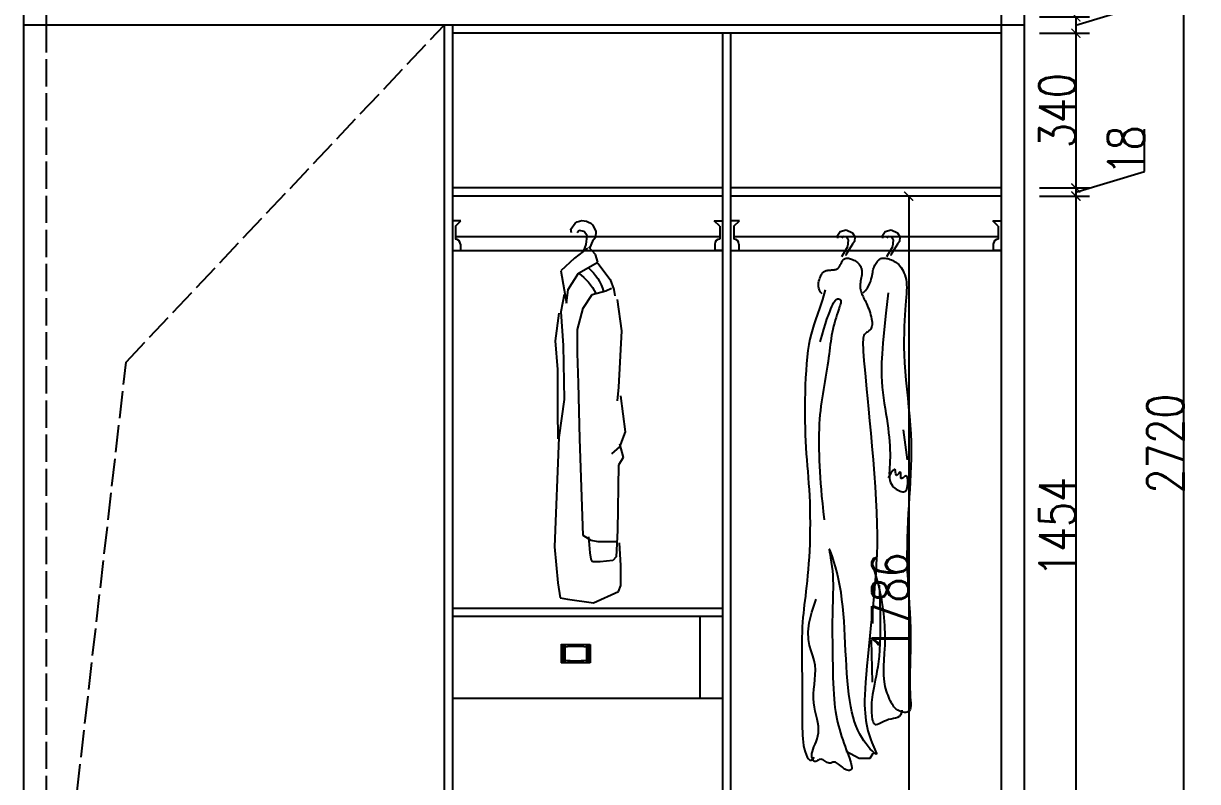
# Model space of a CAD drawing. Header units: millimetres. Extents: x 3255186 to 3429179, y -984851 to -941485.
# Drawn here: x 3304599 to 3307180, y -949142 to -947476 of the extents above; entities that cross this region are included whole.
import ezdxf

# ---------------------------------------------------------------- set-up
doc = ezdxf.new("R2010")
doc.units = ezdxf.units.MM
doc.header["$PDMODE"] = 35
doc.linetypes.add('ACAD_ISO02W100', pattern=[15, 12, -3])
doc.layers.add('图层2', color=7, linetype='Continuous')
doc.layers.add('钢筋', color=7, linetype='Continuous')
doc.styles.add('DIM_FONT', font='SIMPLEX.shx', dxfattribs={"width": 0.8})
doc.dimstyles.new('ISO-25', dxfattribs={"dimtxt": 80, "dimasz": 20, "dimexe": 30, "dimexo": 80, "dimtad": 1, "dimdec": 0, "dimtxsty": 'DIM_FONT', "dimblk": 'ARCHTICK', "dimcen": 2.5, "dimadec": 0, "dimazin": 0, "dimtfac": 1, "dimtdec": 0, "dimtmove": 1, "dimatfit": 3, "dimfxl": 80, "dimfxlon": 1, "dimarcsym": 0})
pattern_1 = [(45, (1305.171, -13759.847), (-2.245064, 2.245064), []), (45, (1305.171, -13758.2594), (-2.245064, 2.245064), [])]

# ---------------------------------------------------------------- blocks, each defined once
blk = doc.blocks.new('A$C77B04BD4')
at = {"color": 8}
for p, q in [((71.5, 830.8), (64, 817.4)), ((119.2, 821.5), (109.8, 834.9)), ((64, 817.4), (65, 803)), ((65, 803), (71.5, 794.8)), ((83.6, 807.1), (90.2, 816.4)), ((85.5, 787.6), (83.6, 807.1)), ((90.2, 816.4), (100.5, 818.4)), ((100.5, 818.4), (105.4, 813.1)), ((118, 813.1), (119.2, 821.5)), ((64.9, 765.6), (79.8, 782.1)), ((71.5, 794.8), (77.1, 781.4)), ((77.1, 781.4), (77.3, 779.4)), ((82.3, 779.4), (111, 757.4)), ((90, 776), (85.5, 787.6)), ((59.9, 749.2), (64.9, 765.6)), ((102.3, 724.5), (59.9, 749.2)), ((111, 757.4), (141, 730)), ((59.9, 746.4), (32.4, 710.8)), ((124.7, 688.8), (102.3, 724.5)), ((141, 730), (128.5, 658.6)), ((32.4, 710.8), (24.9, 688.8)), ((24.9, 688.8), (22.4, 675.1)), ((42.4, 686.1), (29.9, 691.6)), ((72.3, 677.8), (42.4, 686.1)), ((92.3, 647.7), (72.3, 677.8)), ((128.5, 658.6), (124.7, 688.8)), ((133.5, 677.8), (141, 639.4)), ((17.5, 666.9), (7.5, 598.3)), ((104.8, 601), (92.3, 647.7)), ((141, 639.4), (136, 565.4)), ((145.9, 636.7), (153.4, 576.3)), ((7.5, 598.3), (14.7, 474.2)), ((104.8, 548.9), (104.8, 601)), ((153.4, 576.3), (148.4, 513.2)), ((102.3, 483), (104.8, 548.9)), ((136, 565.4), (133.5, 447.4)), ((148.4, 513.2), (148.4, 422.7)), ((14.7, 474.2), (17.2, 444)), ((99.2, 360.7), (102.3, 483)), ((9.7, 455), (0, 376)), ((133.5, 447.4), (145.4, 363.5)), ((148.4, 422.7), (147.9, 360.7)), ((0, 376), (12.5, 343.1)), ((145.4, 363.5), (155.4, 123.5)), ((11.9, 349.8), (4.4, 319.6)), ((12.5, 343.1), (29.4, 327.8)), ((91.7, 148.2), (99.2, 360.7)), ((4.4, 319.6), (14.4, 303.1)), ((14.4, 303.1), (16.9, 159.1)), ((16.9, 159.1), (19.4, 101.5)), ((9.4, 82.3), (11.9, 131.7)), ((19.4, 134.4), (59.3, 134.4)), ((59.3, 134.4), (74.3, 137.2)), ((74.3, 137.2), (91.7, 148.2)), ((76.8, 109.7), (79.3, 145.4)), ((74.3, 96), (76.8, 109.7)), ((155.4, 123.5), (147.9, 43.9)), ((9.4, 38.4), (9.4, 82.3)), ((19.4, 101.5), (26.9, 93.3)), ((26.9, 93.3), (54.3, 90.5)), ((54.3, 90.5), (71.8, 90.5)), ((71.8, 90.5), (74.3, 96)), ((14.4, 24.7), (9.4, 38.4)), ((147.9, 43.9), (142.9, 11)), ((69.3, 0), (14.4, 24.7)), ((126.6, 8.2), (69.3, 0)), ((142.9, 11), (126.6, 8.2))]:
    blk.add_line(p, q, dxfattribs=at)
for centre, radius, start, end in [((93, 811.1), 29.1, 54.7002, 137.5506), ((146, 658.6), 101.7, 129.6668, 165.604), ((160.1, 637.2), 104.7, 123.5053, 155.8861)]:
    blk.add_arc(centre, radius, start, end, dxfattribs=at)
blk = doc.blocks.new('324')
at = {"color": 8}
for p, q in [((33936.4, -1948.9), (33930.8, -1958.9)), ((33951.1, -1941.9), (33936.4, -1948.9)), ((33965.2, -1945.8), (33951.1, -1941.9)), ((33972.2, -1955.8), (33965.2, -1945.8)), ((34043.4, -1948.9), (34037.8, -1958.9)), ((34058.2, -1941.9), (34043.4, -1948.9)), ((34072.2, -1945.8), (34058.2, -1941.9)), ((34079.2, -1955.8), (34072.2, -1945.8)), ((33930.8, -1958.9), (33931.5, -1969.7)), ((33931.5, -1969.7), (33936.4, -1975.9)), ((33936.4, -1975.9), (33952.1, -2001.7)), ((33945.5, -1966.6), (33950.4, -1959.7)), ((33946.9, -1981.3), (33945.5, -1966.6)), ((33961.8, -2005.8), (33946.9, -1981.3)), ((33950.4, -1959.7), (33958.1, -1958.1)), ((33958.1, -1958.1), (33961.8, -1962.2)), ((33971.3, -1962.2), (33972.2, -1955.8)), ((34037.8, -1958.9), (34038.5, -1969.7)), ((34038.5, -1969.7), (34043.4, -1975.9)), ((34043.4, -1975.9), (34059.1, -2001.7)), ((34052.6, -1966.6), (34057.5, -1959.7)), ((34054, -1981.3), (34052.6, -1966.6)), ((34068.8, -2005.8), (34054, -1981.3)), ((34057.5, -1959.7), (34065.2, -1958.1)), ((34065.2, -1958.1), (34068.8, -1962.2)), ((34078.3, -1962.2), (34079.2, -1955.8)), ((33952.1, -2001.7), (33952.3, -2003.2)), ((33959.3, -2010.6), (33956.4, -2011.4)), ((33962.3, -2009.9), (33959.3, -2010.6)), ((33965.1, -2009.5), (33962.3, -2009.9)), ((33967.9, -2009.3), (33965.1, -2009.5)), ((33970.6, -2009.3), (33967.9, -2009.3)), ((33973.2, -2009.7), (33970.6, -2009.3)), ((33975.6, -2010.4), (33973.2, -2009.7)), ((33977.9, -2011.5), (33975.6, -2010.4)), ((34050.1, -2010.2), (34047.8, -2010.8)), ((34052.4, -2009.7), (34050.1, -2010.2)), ((34054.5, -2009.5), (34052.4, -2009.7)), ((34056.6, -2009.5), (34054.5, -2009.5)), ((34058.5, -2009.7), (34056.6, -2009.5)), ((34060.4, -2010.2), (34058.5, -2009.7)), ((34059.1, -2001.7), (34059.3, -2003.2)), ((34062.1, -2011), (34060.4, -2010.2)), ((33925.3, -2035.3), (33922.9, -2039.6)), ((33927.8, -2031.4), (33925.3, -2035.3)), ((33930.4, -2027.9), (33927.8, -2031.4)), ((33933.1, -2024.8), (33930.4, -2027.9)), ((33935.9, -2022.2), (33933.1, -2024.8)), ((33938.8, -2019.9), (33935.9, -2022.2)), ((33941.6, -2017.9), (33938.8, -2019.9)), ((33944.5, -2016.2), (33941.6, -2017.9)), ((33947.5, -2014.8), (33944.5, -2016.2)), ((33950.5, -2013.5), (33947.5, -2014.8)), ((33953.4, -2012.4), (33950.5, -2013.5)), ((33956.4, -2011.4), (33953.4, -2012.4)), ((33980.1, -2012.9), (33977.9, -2011.5)), ((33982.1, -2014.6), (33980.1, -2012.9)), ((33983.9, -2016.5), (33982.1, -2014.6)), ((33985.7, -2018.7), (33983.9, -2016.5)), ((33987.2, -2021), (33985.7, -2018.7)), ((33988.6, -2023.4), (33987.2, -2021)), ((33989.9, -2025.9), (33988.6, -2023.4)), ((33991, -2028.4), (33989.9, -2025.9)), ((33992, -2031.1), (33991, -2028.4)), ((33992.9, -2033.8), (33992, -2031.1)), ((33993.7, -2036.7), (33992.9, -2033.8)), ((33994.5, -2039.8), (33993.7, -2036.7)), ((34021.4, -2036), (34021, -2039)), ((34022.1, -2033.3), (34021.4, -2036)), ((34023, -2030.7), (34022.1, -2033.3)), ((34024.2, -2028.3), (34023, -2030.7)), ((34025.7, -2026), (34024.2, -2028.3)), ((34027.3, -2023.9), (34025.7, -2026)), ((34029.1, -2021.9), (34027.3, -2023.9)), ((34031.2, -2020), (34029.1, -2021.9)), ((34033.3, -2018.3), (34031.2, -2020)), ((34035.6, -2016.7), (34033.3, -2018.3)), ((34038, -2015.2), (34035.6, -2016.7)), ((34040.4, -2013.8), (34038, -2015.2)), ((34042.9, -2012.7), (34040.4, -2013.8)), ((34045.4, -2011.7), (34042.9, -2012.7)), ((34047.8, -2010.8), (34045.4, -2011.7)), ((34063.6, -2012), (34062.1, -2011)), ((34065, -2013.3), (34063.6, -2012)), ((34066.3, -2014.9), (34065, -2013.3)), ((34067.5, -2016.7), (34066.3, -2014.9)), ((34068.6, -2018.6), (34067.5, -2016.7)), ((34069.6, -2020.5), (34068.6, -2018.6)), ((34070.5, -2022.5), (34069.6, -2020.5)), ((34071.5, -2024.4), (34070.5, -2022.5)), ((34072.4, -2026.3), (34071.5, -2024.4)), ((34073.2, -2028), (34072.4, -2026.3)), ((34074.2, -2029.6), (34073.2, -2028)), ((34075.1, -2031), (34074.2, -2029.6)), ((34076.2, -2032.2), (34075.1, -2031)), ((34077.3, -2033.3), (34076.2, -2032.2)), ((34078.5, -2034.3), (34077.3, -2033.3)), ((34079.9, -2035.1), (34078.5, -2034.3)), ((34081.5, -2035.8), (34079.9, -2035.1)), ((34083.2, -2036.3), (34081.5, -2035.8)), ((34085.1, -2036.7), (34083.2, -2036.3)), ((34087.1, -2037), (34085.1, -2036.7)), ((34089.1, -2037.2), (34087.1, -2037)), ((34091.3, -2037.4), (34089.1, -2037.2)), ((34093.5, -2037.5), (34091.3, -2037.4)), ((34095.6, -2037.6), (34093.5, -2037.5)), ((34097.7, -2037.8), (34095.6, -2037.6)), ((34099.8, -2037.9), (34097.7, -2037.8)), ((34101.7, -2038.2), (34099.8, -2037.9)), ((34103.6, -2038.5), (34101.7, -2038.2)), ((34105.5, -2038.9), (34103.6, -2038.5)), ((33915, -2066.3), (33914.4, -2072.6)), ((33915.9, -2060.4), (33915, -2066.3)), ((33917.2, -2054.7), (33915.9, -2060.4)), ((33918.9, -2049.3), (33917.2, -2054.7)), ((33920.8, -2044.3), (33918.9, -2049.3)), ((33922.9, -2039.6), (33920.8, -2044.3)), ((33995.2, -2043.1), (33994.5, -2039.8)), ((33995.9, -2046.6), (33995.2, -2043.1)), ((33996.6, -2050.5), (33995.9, -2046.6)), ((33997.4, -2054.6), (33996.6, -2050.5)), ((33998.4, -2059.1), (33997.4, -2054.6)), ((33999.8, -2063.9), (33998.4, -2059.1)), ((34001.6, -2069), (33999.8, -2063.9)), ((34021, -2039), (34020.8, -2042.1)), ((34020.8, -2042.1), (34021, -2045.5)), ((34021, -2045.5), (34021.3, -2049.1)), ((34021.3, -2049.1), (34021.9, -2052.7)), ((34021.9, -2052.7), (34022.5, -2056.5)), ((34022.5, -2056.5), (34023.2, -2060.2)), ((34023.2, -2060.2), (34023.8, -2063.9)), ((34023.8, -2063.9), (34024.4, -2067.6)), ((34107.2, -2039.5), (34105.5, -2038.9)), ((34108.9, -2040.2), (34107.2, -2039.5)), ((34110.5, -2041.1), (34108.9, -2040.2)), ((34112, -2042.1), (34110.5, -2041.1)), ((34113.4, -2043.4), (34112, -2042.1)), ((34114.8, -2045), (34113.4, -2043.4)), ((34116.1, -2046.8), (34114.8, -2045)), ((34117.4, -2048.9), (34116.1, -2046.8)), ((34118.6, -2051.2), (34117.4, -2048.9)), ((34119.7, -2053.9), (34118.6, -2051.2)), ((34120.8, -2056.9), (34119.7, -2053.9)), ((34121.9, -2060.2), (34120.8, -2056.9)), ((34122.9, -2063.8), (34121.9, -2060.2)), ((34123.7, -2067.8), (34122.9, -2063.8)), ((33914.4, -2072.6), (33914.2, -2079.2)), ((33914.2, -2079.2), (33914.4, -2086.3)), ((33914.4, -2086.3), (33914.7, -2093.9)), ((33914.7, -2093.9), (33915.3, -2102.3)), ((33958.2, -2092.1), (33963.7, -2140)), ((34004.2, -2074.4), (34001.6, -2069)), ((34007.6, -2080.1), (34004.2, -2074.4)), ((34012, -2086), (34007.6, -2080.1)), ((34017.6, -2092.1), (34012, -2086)), ((34021.9, -2092.1), (34020.8, -2094.9)), ((34022.9, -2089.3), (34021.9, -2092.1)), ((34023.7, -2086.4), (34022.9, -2089.3)), ((34024.3, -2083.6), (34023.7, -2086.4)), ((34024.7, -2080.6), (34024.3, -2083.6)), ((34024.4, -2067.6), (34024.8, -2071.1)), ((34024.9, -2077.6), (34024.7, -2080.6)), ((34024.8, -2071.1), (34025, -2074.4)), ((34025, -2074.4), (34024.9, -2077.6)), ((34108, -2085), (34114.8, -2107.8)), ((34115.2, -2094.5), (34119, -2090)), ((34119, -2090), (34121.6, -2085.4)), ((34121.6, -2085.4), (34123.3, -2080.8)), ((34123.3, -2080.8), (34124, -2076.4)), ((34124.1, -2072), (34123.7, -2067.8)), ((34124, -2076.4), (34124.1, -2072)), ((33915.3, -2102.3), (33916, -2111.4)), ((33916, -2111.4), (33916.9, -2121.5)), ((33916.9, -2121.5), (33917.7, -2132.5)), ((34008.1, -2121.4), (34006.4, -2125.7)), ((34009.9, -2117.4), (34008.1, -2121.4)), ((34011.7, -2113.7), (34009.9, -2117.4)), ((34013.4, -2110.1), (34011.7, -2113.7)), ((34015.1, -2106.8), (34013.4, -2110.1)), ((34016.7, -2103.7), (34015.1, -2106.8)), ((34018.2, -2100.6), (34016.7, -2103.7)), ((34019.6, -2097.7), (34018.2, -2100.6)), ((34020.8, -2094.9), (34019.6, -2097.7)), ((34070.8, -2110.7), (34070.6, -2112.2)), ((34070.6, -2112.2), (34070.7, -2113.9)), ((34070.7, -2113.9), (34071.1, -2115.9)), ((34071.2, -2109.5), (34070.8, -2110.7)), ((34071.1, -2115.9), (34071.8, -2118.3)), ((34071.9, -2108.4), (34071.2, -2109.5)), ((34071.8, -2118.3), (34072.7, -2121.1)), ((34072.8, -2107.6), (34071.9, -2108.4)), ((34072.7, -2121.1), (34073.8, -2124.4)), ((34073.9, -2106.9), (34072.8, -2107.6)), ((34075.1, -2106.5), (34073.9, -2106.9)), ((34076.4, -2106.2), (34075.1, -2106.5)), ((34077.7, -2106.2), (34076.4, -2106.2)), ((34079.1, -2106.4), (34077.7, -2106.2)), ((34080.4, -2106.8), (34079.1, -2106.4)), ((34081.7, -2107.5), (34080.4, -2106.8)), ((34083.1, -2108.7), (34081.7, -2107.5)), ((34084.6, -2110.4), (34083.1, -2108.7)), ((34086.2, -2112.7), (34084.6, -2110.4)), ((34088, -2115.8), (34086.2, -2112.7)), ((34089.9, -2119.6), (34088, -2115.8)), ((34092.2, -2124.4), (34089.9, -2119.6)), ((34114.8, -2107.8), (34120.8, -2126.8)), ((33917.7, -2132.5), (33918.6, -2144.7)), ((33918.6, -2144.7), (33919.4, -2157.9)), ((33963.7, -2140), (33968, -2179.3)), ((33998.8, -2148.9), (33997.8, -2153.3)), ((34000, -2144.3), (33998.8, -2148.9)), ((34001.4, -2139.6), (34000, -2144.3)), ((34002.9, -2134.9), (34001.4, -2139.6)), ((34004.6, -2130.2), (34002.9, -2134.9)), ((34006.4, -2125.7), (34004.6, -2130.2)), ((34073.8, -2124.4), (34075.2, -2128.4)), ((34075.2, -2128.4), (34076.7, -2132.9)), ((34076.7, -2132.9), (34078.4, -2138.2)), ((34078.4, -2138.2), (34080.3, -2144)), ((34080.3, -2144), (34082.2, -2150.4)), ((34082.2, -2150.4), (34084.2, -2157.1)), ((34094.7, -2130.2), (34092.2, -2124.4)), ((34097.5, -2137.1), (34094.7, -2130.2)), ((34100.6, -2145.3), (34097.5, -2137.1)), ((34104, -2154.8), (34100.6, -2145.3)), ((34120.8, -2126.8), (34126.2, -2142.7)), ((34126.2, -2142.7), (34130.9, -2156.2)), ((33919.4, -2157.9), (33920.1, -2172.2)), ((33920.1, -2172.2), (33920.6, -2187.5)), ((33996.6, -2161.3), (33996.4, -2164.9)), ((33996.4, -2164.9), (33996.5, -2168.1)), ((33996.5, -2168.1), (33996.9, -2171)), ((33997, -2157.5), (33996.6, -2161.3)), ((33996.9, -2171), (33997.6, -2173.6)), ((33997.8, -2153.3), (33997, -2157.5)), ((33997.6, -2173.6), (33998.5, -2175.9)), ((33998.5, -2175.9), (33999.6, -2177.9)), ((33999.6, -2177.9), (34001, -2179.7)), ((34084.2, -2157.1), (34086.1, -2164.1)), ((34086.1, -2164.1), (34088, -2171.4)), ((34088, -2171.4), (34089.8, -2178.7)), ((34107.6, -2165.8), (34104, -2154.8)), ((34111.5, -2178.4), (34107.6, -2165.8)), ((34130.9, -2156.2), (34135.1, -2168.2)), ((34135.1, -2168.2), (34138.7, -2179.4)), ((33920.6, -2187.5), (33920.9, -2203.9)), ((33920.9, -2203.9), (33920.8, -2221.2)), ((33968, -2179.3), (33971, -2211.3)), ((34001, -2179.7), (34002.6, -2181.2)), ((34002.6, -2181.2), (34004.3, -2182.6)), ((34004.3, -2182.6), (34006.2, -2183.8)), ((34006.2, -2183.8), (34008.1, -2185)), ((34008.1, -2185), (34010, -2186.3)), ((34010, -2186.3), (34011.8, -2187.7)), ((34011.8, -2187.7), (34013.4, -2189.3)), ((34013.4, -2189.3), (34014.9, -2191.2)), ((34014.9, -2191.2), (34016.1, -2193.5)), ((34016.1, -2193.5), (34017, -2196.3)), ((34017, -2196.3), (34017.7, -2199.7)), ((34017.7, -2199.7), (34018.2, -2204)), ((34018.2, -2204), (34018.4, -2209.2)), ((34089.8, -2178.7), (34091.4, -2186)), ((34091.4, -2186), (34092.8, -2193.3)), ((34092.8, -2193.3), (34094, -2200.5)), ((34094, -2200.5), (34095, -2207.7)), ((34115.6, -2192.6), (34111.5, -2178.4)), ((34119.9, -2208.6), (34115.6, -2192.6)), ((34138.7, -2179.4), (34141.9, -2190.4)), ((34141.9, -2190.4), (34144.7, -2202.1)), ((34144.7, -2202.1), (34147.1, -2215)), ((33920.8, -2221.2), (33920.3, -2239.4)), ((33971, -2211.3), (33973, -2237.1)), ((34017.6, -2231.6), (34016.9, -2241.9)), ((34018.1, -2222.8), (34017.6, -2231.6)), ((34018.4, -2215.4), (34018.1, -2222.8)), ((34018.4, -2209.2), (34018.4, -2215.4)), ((34095, -2207.7), (34096, -2215)), ((34096, -2215), (34097, -2222.4)), ((34097, -2222.4), (34098, -2230.1)), ((34098, -2230.1), (34099, -2238)), ((34147.1, -2215), (34149.2, -2229.2)), ((34149.2, -2229.2), (34151, -2244.3)), ((33919.3, -2258.6), (33917.9, -2278.6)), ((33920.3, -2239.4), (33919.3, -2258.6)), ((33973, -2237.1), (33974.1, -2257.9)), ((33974.1, -2257.9), (33974.5, -2275.1)), ((34016, -2253.8), (34014.8, -2267.6)), ((34016.9, -2241.9), (34016, -2253.8)), ((34099, -2238), (34100.1, -2246.3)), ((34100.1, -2246.3), (34101.4, -2255)), ((34101.4, -2255), (34102.7, -2264)), ((34151, -2244.3), (34152.5, -2260.3)), ((34152.5, -2260.3), (34153.7, -2276.9)), ((33917.9, -2278.6), (33916.1, -2299.4)), ((33974.2, -2289.7), (33973.4, -2303)), ((33974.5, -2275.1), (33974.2, -2289.7)), ((34013.4, -2283.2), (34011.8, -2301)), ((34014.8, -2267.6), (34013.4, -2283.2)), ((34102.7, -2264), (34104.2, -2273.3)), ((34104.2, -2273.3), (34105.8, -2282.8)), ((34105.8, -2282.8), (34107.4, -2292.5)), ((34153.7, -2276.9), (34154.7, -2294)), ((33916.1, -2299.4), (33914, -2320.6)), ((33972.3, -2316), (33970.9, -2329)), ((33973.4, -2303), (33972.3, -2316)), ((34011.8, -2301), (34009.9, -2321)), ((34107.4, -2292.5), (34109.1, -2302.3)), ((34109.1, -2302.3), (34110.7, -2312.2)), ((34110.7, -2312.2), (34112.4, -2322)), ((34154.7, -2294), (34155.5, -2311.3)), ((34155.5, -2311.3), (34156, -2328.8)), ((33911.8, -2342.1), (33909.7, -2363.7)), ((33914, -2320.6), (33911.8, -2342.1)), ((33969.3, -2341.8), (33967.5, -2354.4)), ((33970.9, -2329), (33969.3, -2341.8)), ((34007.8, -2343.4), (34005.4, -2368.4)), ((34009.9, -2321), (34007.8, -2343.4)), ((34112.4, -2322), (34114, -2331.8)), ((34114, -2331.8), (34115.6, -2341.6)), ((34115.6, -2341.6), (34117, -2351.4)), ((34156, -2328.8), (34156.4, -2346.1)), ((33909.7, -2363.7), (33907.7, -2385.2)), ((33965.6, -2366.8), (33963.7, -2379)), ((33967.5, -2354.4), (33965.6, -2366.8)), ((34005.4, -2368.4), (34002.7, -2396)), ((34117, -2351.4), (34118.4, -2361.4)), ((34118.4, -2361.4), (34119.6, -2371.5)), ((34119.6, -2371.5), (34120.7, -2381.9)), ((34156.4, -2346.1), (34156.5, -2363.2)), ((34156.5, -2363.2), (34156.5, -2380.2)), ((33907.7, -2385.2), (33906, -2406.4)), ((33961.9, -2390.9), (33960.2, -2402.5)), ((33963.7, -2379), (33961.9, -2390.9)), ((34002.7, -2396), (33999.9, -2425.6)), ((34120.7, -2381.9), (34121.6, -2392.6)), ((34121.6, -2392.6), (34122.3, -2403.7)), ((34156.3, -2396.9), (34156, -2413.3)), ((34156.5, -2380.2), (34156.3, -2396.9)), ((33904.7, -2427.1), (33903.9, -2447.1)), ((33906, -2406.4), (33904.7, -2427.1)), ((33922.5, -2417.9), (33913, -2489.3)), ((33957.3, -2424.7), (33956.1, -2435.3)), ((33958.6, -2413.8), (33957.3, -2424.7)), ((33960.2, -2402.5), (33958.6, -2413.8)), ((33999.9, -2425.6), (33997.1, -2456.8)), ((34122.3, -2403.7), (34122.8, -2415.2)), ((34122.8, -2415.2), (34123.1, -2427.1)), ((34123.1, -2427.1), (34123.2, -2439.3)), ((34155.5, -2429.3), (34154.8, -2444.9)), ((34156, -2413.3), (34155.5, -2429.3)), ((33903.9, -2447.1), (33903.6, -2466.6)), ((33954.5, -2455.4), (33954, -2465)), ((33955.2, -2445.6), (33954.5, -2455.4)), ((33956.1, -2435.3), (33955.2, -2445.6)), ((33997.1, -2456.8), (33994.3, -2488.8)), ((34123.1, -2451.9), (34122.9, -2464.7)), ((34123.2, -2439.3), (34123.1, -2451.9)), ((34154.8, -2444.9), (34154, -2460)), ((33903.6, -2466.6), (33903.7, -2485.6)), ((33954, -2465), (33953.8, -2474.2)), ((33953.8, -2474.2), (33953.8, -2483)), ((33953.8, -2483), (33954.1, -2491.4)), ((34122.5, -2477.7), (34122.1, -2490.8)), ((34122.9, -2464.7), (34122.5, -2477.7)), ((34153.1, -2474.6), (34152, -2488.9)), ((34154, -2460), (34153.1, -2474.6)), ((33903.7, -2485.6), (33904.2, -2504.2)), ((33904.2, -2504.2), (33905, -2522.7)), ((33941.3, -2514.5), (33942.5, -2512)), ((33942.5, -2512), (33944.4, -2511.6)), ((33944.4, -2511.6), (33947.5, -2514.1)), ((33954.1, -2491.4), (33954.5, -2499.4)), ((33954.5, -2499.4), (33955, -2507.1)), ((33955, -2507.1), (33955.4, -2514.2)), ((33994.3, -2488.8), (33991.7, -2521.1)), ((34121.5, -2504), (34120.9, -2517.3)), ((34122.1, -2490.8), (34121.5, -2504)), ((34150.9, -2502.9), (34149.7, -2516.8)), ((34152, -2488.9), (34150.9, -2502.9)), ((33905, -2522.7), (33905.9, -2541.1)), ((33905.9, -2541.1), (33907.1, -2559.5)), ((33911.5, -2541.1), (33911.7, -2536.7)), ((33911.7, -2545.7), (33911.5, -2541.1)), ((33911.7, -2536.7), (33912.2, -2532.8)), ((33912.2, -2532.8), (33913, -2529.7)), ((33913, -2529.7), (33914.2, -2527.8)), ((33914.2, -2527.8), (33915.7, -2527.1)), ((33915.7, -2527.1), (33917.4, -2527.4)), ((33917.4, -2527.4), (33919.3, -2528.5)), ((33919.3, -2528.5), (33921.2, -2530)), ((33921.2, -2530), (33923, -2531.6)), ((33923, -2531.6), (33924.7, -2532.9)), ((33924.7, -2532.9), (33926.2, -2533.8)), ((33926.2, -2533.8), (33927.3, -2533.7)), ((33927.3, -2533.7), (33927.9, -2532.6)), ((33927.9, -2532.6), (33928.3, -2530.6)), ((33928.3, -2530.6), (33928.4, -2528)), ((33928.4, -2519.9), (33928.7, -2518.2)), ((33928.4, -2522.4), (33928.4, -2519.9)), ((33928.4, -2525.1), (33928.4, -2522.4)), ((33928.4, -2528), (33928.4, -2525.1)), ((33928.7, -2518.2), (33929.2, -2517.5)), ((33929.2, -2517.5), (33930.2, -2517.9)), ((33930.2, -2517.9), (33931.4, -2519.2)), ((33931.4, -2519.2), (33932.9, -2521.1)), ((33932.9, -2521.1), (33934.4, -2523.1)), ((33934.4, -2523.1), (33935.9, -2524.9)), ((33935.9, -2524.9), (33937.4, -2526)), ((33937.4, -2526), (33938.6, -2526.1)), ((33938.6, -2526.1), (33939.5, -2524.8)), ((33939.5, -2524.8), (33940.1, -2521.9)), ((33940.1, -2521.9), (33940.6, -2518.2)), ((33940.6, -2518.2), (33941.3, -2514.5)), ((33947.5, -2514.1), (33952, -2520.6)), ((33952, -2520.6), (33958.2, -2532.1)), ((33954.2, -2538.1), (33952.7, -2542.7)), ((33955.1, -2532.9), (33954.2, -2538.1)), ((33955.5, -2527.2), (33955.1, -2532.9)), ((33955.4, -2514.2), (33955.6, -2520.9)), ((33955.6, -2520.9), (33955.5, -2527.2)), ((33991.7, -2521.1), (33989.4, -2553)), ((34120.1, -2530.8), (34119.2, -2544.9)), ((34120.9, -2517.3), (34120.1, -2530.8)), ((34148.6, -2530.8), (34147.5, -2545)), ((34149.7, -2516.8), (34148.6, -2530.8)), ((33907.1, -2559.5), (33908.2, -2578.1)), ((33912.2, -2550.3), (33911.7, -2545.7)), ((33913, -2554.6), (33912.2, -2550.3)), ((33914.2, -2558.3), (33913, -2554.6)), ((33915.7, -2561.1), (33914.2, -2558.3)), ((33917.5, -2563.1), (33915.7, -2561.1)), ((33919.6, -2564.4), (33917.5, -2563.1)), ((33921.9, -2565), (33919.6, -2564.4)), ((33924.5, -2565), (33921.9, -2565)), ((33927.2, -2564.5), (33924.5, -2565)), ((33930.1, -2563.6), (33927.2, -2564.5)), ((33933.2, -2562.2), (33930.1, -2563.6)), ((33936.4, -2560.6), (33933.2, -2562.2)), ((33939.6, -2558.6), (33936.4, -2560.6)), ((33942.7, -2556.3), (33939.6, -2558.6)), ((33945.6, -2553.6), (33942.7, -2556.3)), ((33948.4, -2550.4), (33945.6, -2553.6)), ((33950.8, -2546.8), (33948.4, -2550.4)), ((33952.7, -2542.7), (33950.8, -2546.8)), ((33989.4, -2553), (33987.4, -2584)), ((34118, -2559.8), (34116.6, -2575.7)), ((34119.2, -2544.9), (34118, -2559.8)), ((34146.5, -2559.5), (34145.7, -2574.5)), ((34147.5, -2545), (34146.5, -2559.5)), ((33908.2, -2578.1), (33909.4, -2597)), ((33909.4, -2597), (33910.5, -2616.1)), ((33987.4, -2584), (33985.9, -2613.4)), ((34114.9, -2592.9), (34112.9, -2611.6)), ((34116.6, -2575.7), (34114.9, -2592.9)), ((34145, -2590.1), (34144.6, -2606.2)), ((34145.7, -2574.5), (34145, -2590.1)), ((33910.5, -2616.1), (33911.6, -2635.4)), ((33985.9, -2613.4), (33985, -2640.8)), ((34112.9, -2611.6), (34110.4, -2632)), ((34144.3, -2622.7), (34144.2, -2639.3)), ((34144.6, -2606.2), (34144.3, -2622.7)), ((33911.6, -2635.4), (33912.4, -2655)), ((33985, -2640.8), (33984.7, -2666.3)), ((34144.2, -2639.3), (34144.3, -2656)), ((33912.4, -2655), (33913.1, -2674.6)), ((33913.1, -2674.6), (33913.5, -2694.3)), ((33984.7, -2666.3), (33984.9, -2690.6)), ((34144.3, -2656), (34144.6, -2672.6)), ((34144.6, -2672.6), (34145, -2689)), ((33913.5, -2694.3), (33913.6, -2714.1)), ((33984.9, -2690.6), (33985.5, -2713.9)), ((34093.7, -2711.1), (34096.1, -2704.8)), ((34096.1, -2704.8), (34097.7, -2701.4)), ((34097.7, -2708), (34096.6, -2714.7)), ((34097.7, -2701.4), (34098.5, -2701)), ((34098.4, -2703.3), (34097.7, -2708)), ((34098.5, -2701), (34098.4, -2703.3)), ((34145, -2689), (34145.7, -2705)), ((34145.7, -2705), (34146.5, -2720.5)), ((33913.4, -2733.9), (33912.8, -2753.6)), ((33913.6, -2714.1), (33913.4, -2733.9)), ((33985.5, -2713.9), (33986.5, -2736.7)), ((33986.5, -2736.7), (33988, -2759.3)), ((34083.6, -2743.3), (34087.2, -2730.7)), ((34087.2, -2730.7), (34090.6, -2719.8)), ((34090.6, -2719.8), (34093.7, -2711.1)), ((34093.7, -2732.3), (34092.2, -2742.4)), ((34095.2, -2722.9), (34093.7, -2732.3)), ((34096.6, -2714.7), (34095.2, -2722.9)), ((34146.5, -2720.5), (34147.5, -2735.4)), ((34147.5, -2735.4), (34148.6, -2749.8)), ((33912.8, -2753.6), (33911.8, -2773.3)), ((33980.8, -2787.6), (33991.5, -2748.6)), ((33988, -2759.3), (33989.8, -2782.3)), ((34076.3, -2772.4), (34079.9, -2757.3)), ((34079.9, -2757.3), (34083.6, -2743.3)), ((34090.1, -2763.5), (34089.6, -2774)), ((34091, -2752.9), (34090.1, -2763.5)), ((34092.2, -2742.4), (34091, -2752.9)), ((34148.6, -2749.8), (34149.9, -2763.6)), ((34149.9, -2763.6), (34151.1, -2776.9)), ((33911.8, -2773.3), (33910.7, -2792.9)), ((33973.4, -2822.9), (33980.8, -2787.6)), ((33979.6, -2786.6), (33978.1, -2823.8)), ((33989.8, -2782.3), (33991.9, -2806)), ((34070.4, -2804.4), (34073.1, -2788.2)), ((34073.1, -2788.2), (34076.3, -2772.4)), ((34089.6, -2774), (34089.4, -2784.5)), ((34089.4, -2784.5), (34089.4, -2795)), ((34151.1, -2776.9), (34152.5, -2789.5)), ((34152.5, -2789.5), (34153.9, -2801.5)), ((33909.4, -2812.4), (33908.2, -2831.8)), ((33910.7, -2792.9), (33909.4, -2812.4)), ((33991.9, -2806), (33994.2, -2830.8)), ((34068.2, -2821), (34070.4, -2804.4)), ((34089.4, -2795), (34089.6, -2805.6)), ((34089.6, -2805.6), (34089.9, -2816.3)), ((34089.9, -2816.3), (34090.3, -2827)), ((34140.2, -2850.9), (34129.4, -2819.9)), ((34153.9, -2801.5), (34155.2, -2812.8)), ((34155.2, -2812.8), (34156.5, -2823.5)), ((33908.2, -2831.8), (33907, -2851)), ((33968.7, -2854.5), (33973.4, -2822.9)), ((33978.1, -2823.8), (33977.3, -2855.5)), ((33994.2, -2830.8), (33996.7, -2856.2)), ((34064.7, -2855.1), (34066.3, -2837.9)), ((34066.3, -2837.9), (34068.2, -2821)), ((34090.3, -2827), (34090.6, -2837.8)), ((34090.6, -2837.8), (34090.8, -2848.7)), ((34156.5, -2823.5), (34157.8, -2833.7)), ((34157.8, -2833.7), (34159, -2843.8)), ((34159, -2843.8), (34160.1, -2853.8)), ((33906.1, -2870.1), (33905.5, -2888.9)), ((33907, -2851), (33906.1, -2870.1)), ((33966.2, -2882.7), (33968.7, -2854.5)), ((33977.3, -2855.5), (33977, -2882.5)), ((33996.7, -2856.2), (33999.4, -2881.9)), ((34062.3, -2890.1), (34063.4, -2872.5)), ((34063.4, -2872.5), (34064.7, -2855.1)), ((34090.8, -2848.7), (34091, -2859.8)), ((34091, -2859.8), (34091.2, -2871.1)), ((34091.2, -2871.1), (34091.2, -2882.8)), ((34146.2, -2876.7), (34140.2, -2850.9)), ((34160.1, -2853.8), (34161, -2864.1)), ((34161, -2864.1), (34161.9, -2874.8)), ((34161.9, -2874.8), (34162.6, -2886.2)), ((33905.5, -2888.9), (33905.2, -2907.5)), ((33965.4, -2907.6), (33966.2, -2882.7)), ((33977, -2882.5), (33977.2, -2905.3)), ((33999.4, -2881.9), (34002, -2907.5)), ((34061.4, -2907.8), (34062.3, -2890.1)), ((34091.2, -2882.8), (34091.2, -2894.8)), ((34091.2, -2894.8), (34091.2, -2907.2)), ((34148.5, -2898.1), (34146.2, -2876.7)), ((34147.9, -2915.8), (34148.5, -2898.1)), ((34162.6, -2886.2), (34163.1, -2898.4)), ((34163.1, -2898.4), (34163.5, -2911.7)), ((33905.2, -2907.5), (33905.3, -2925.7)), ((33905.3, -2925.7), (33905.5, -2943.5)), ((33965.7, -2929.5), (33965.4, -2907.6)), ((33966.7, -2948.6), (33965.7, -2929.5)), ((33977.2, -2905.3), (33977.8, -2924.6)), ((33977.8, -2924.6), (33978.8, -2941.2)), ((33998.6, -2917.4), (33996.2, -3017.3)), ((34002, -2907.5), (34004.5, -2932.4)), ((34059.6, -2943.8), (34060.5, -2925.8)), ((34060.5, -2925.8), (34061.4, -2907.8)), ((34091.1, -2920.2), (34091, -2933.7)), ((34091.2, -2907.2), (34091.1, -2920.2)), ((34141.5, -2943.3), (34145.2, -2930.6)), ((34145.2, -2930.6), (34147.9, -2915.8)), ((34163.5, -2911.7), (34163.7, -2925.9)), ((34163.7, -2925.9), (34163.8, -2940.7)), ((33905.5, -2943.5), (33906, -2960.6)), ((33967.7, -2965), (33966.7, -2948.6)), ((33978.8, -2941.2), (33980, -2955.7)), ((33980, -2955.7), (33981.6, -2968.8)), ((34004.5, -2932.4), (34006.9, -2956.3)), ((34006.9, -2956.3), (34009.1, -2978.7)), ((34058.6, -2961.8), (34059.6, -2943.8)), ((34090.8, -2947.8), (34090.6, -2962.3)), ((34091, -2933.7), (34090.8, -2947.8)), ((34134.2, -2965.8), (34137.5, -2954.8)), ((34137.5, -2954.8), (34141.5, -2943.3)), ((34163.7, -2955.9), (34163.6, -2971.3)), ((34163.8, -2940.7), (34163.7, -2955.9)), ((33906, -2960.6), (33906.4, -2977)), ((33906.4, -2977), (33906.8, -2992.4)), ((33968.4, -2979), (33967.7, -2965)), ((33968.6, -2990.8), (33968.4, -2979)), ((33981.6, -2968.8), (33983.3, -2981)), ((33983.3, -2981), (33985.1, -2992.4)), ((34009.1, -2978.7), (34010.9, -2999.1)), ((34056.4, -2997.1), (34057.6, -2979.6)), ((34057.6, -2979.6), (34058.6, -2961.8)), ((34090.3, -2977.1), (34090, -2991.8)), ((34090.6, -2962.3), (34090.3, -2977.1)), ((34131.5, -2988.3), (34132.2, -2976.9)), ((34132.2, -2976.9), (34134.2, -2965.8)), ((34163.5, -2986.7), (34163.3, -3001.7)), ((34163.6, -2971.3), (34163.5, -2986.7)), ((33906.8, -2992.4), (33907, -3006.9)), ((33907, -3006.9), (33907, -3020.1)), ((33967.4, -3016.5), (33968.1, -3009.3)), ((33968.1, -3009.3), (33968.5, -3000.8)), ((33968.5, -3000.8), (33968.6, -2990.8)), ((33985.1, -2992.4), (33987, -3003.1)), ((33987, -3003.1), (33989, -3013.2)), ((33989, -3013.2), (33990.8, -3022.5)), ((34010.9, -2999.1), (34012.3, -3017.3)), ((34053.6, -3030.7), (34055.1, -3014.2)), ((34055.1, -3014.2), (34056.4, -2997.1)), ((34089.6, -3006.3), (34089.1, -3020.3)), ((34090, -2991.8), (34089.6, -3006.3)), ((34131.8, -2999.8), (34131.5, -2988.3)), ((34132.6, -3011.3), (34131.8, -2999.8)), ((34133.7, -3022.8), (34132.6, -3011.3)), ((34163.3, -3001.7), (34163.1, -3016.2)), ((33906.2, -3042.8), (33905.7, -3052.3)), ((33906.7, -3032.1), (33906.2, -3042.8)), ((33907, -3020.1), (33906.7, -3032.1)), ((33958.7, -3048.8), (33960.5, -3043.9)), ((33960.5, -3043.9), (33962.2, -3038.8)), ((33962.2, -3038.8), (33963.7, -3033.6)), ((33963.7, -3033.6), (33965.1, -3028.3)), ((33965.1, -3028.3), (33966.4, -3022.7)), ((33966.4, -3022.7), (33967.4, -3016.5)), ((33990.8, -3022.5), (33992.6, -3031.2)), ((33992.6, -3031.2), (33994.1, -3039.2)), ((33994.1, -3039.2), (33995.4, -3046.7)), ((34012.3, -3017.3), (34013.4, -3033.4)), ((34013.4, -3033.4), (34014.1, -3047.6)), ((34051.8, -3046.4), (34053.6, -3030.7)), ((34088.5, -3033.7), (34087.8, -3046.3)), ((34089.1, -3020.3), (34088.5, -3033.7)), ((34134.9, -3034.2), (34133.7, -3022.8)), ((34135.6, -3045.3), (34134.9, -3034.2)), ((34162.9, -3042.9), (34162.8, -3055.2)), ((34163, -3029.9), (34162.9, -3042.9)), ((34163.1, -3016.2), (34163, -3029.9)), ((33905.2, -3060.7), (33904.8, -3067.8)), ((33904.8, -3067.8), (33904.8, -3073.9)), ((33905.7, -3052.3), (33905.2, -3060.7)), ((33946.6, -3073.3), (33948.7, -3070.1)), ((33948.7, -3070.1), (33950.7, -3066.5)), ((33950.7, -3066.5), (33952.8, -3062.5)), ((33952.8, -3062.5), (33954.8, -3058.2)), ((33954.8, -3058.2), (33956.8, -3053.6)), ((33956.8, -3053.6), (33958.7, -3048.8)), ((33995.4, -3046.7), (33996.5, -3053.5)), ((33996.5, -3053.5), (33997.3, -3059.9)), ((33997.3, -3059.9), (33997.8, -3065.7)), ((33997.8, -3065.7), (33998.1, -3071.3)), ((33998.1, -3071.3), (33998.3, -3076.5)), ((34014.4, -3071.5), (34014, -3081.8)), ((34014.1, -3047.6), (34014.4, -3060.2)), ((34014.4, -3060.2), (34014.4, -3071.5)), ((34047.4, -3075.3), (34049.8, -3061.3)), ((34049.8, -3061.3), (34051.8, -3046.4)), ((34086.1, -3068.4), (34085, -3078.2)), ((34087, -3057.8), (34086.1, -3068.4)), ((34087.8, -3046.3), (34087, -3057.8)), ((34133.6, -3076.9), (34135, -3066.7)), ((34135, -3066.7), (34135.8, -3056.2)), ((34135.8, -3056.2), (34135.6, -3045.3)), ((34162.8, -3055.2), (34162.8, -3066.9)), ((34162.8, -3066.9), (34162.8, -3078.1)), ((33904.8, -3073.9), (33905.2, -3078.8)), ((33905.2, -3078.8), (33906.2, -3082.8)), ((33906.2, -3082.8), (33907.9, -3085.7)), ((33907.9, -3085.7), (33910.2, -3087.7)), ((33910.2, -3087.7), (33912.9, -3089)), ((33912.9, -3089), (33916, -3089.5)), ((33916, -3089.5), (33919.2, -3089.5)), ((33919.2, -3089.5), (33922.6, -3089.1)), ((33922.6, -3089.1), (33926, -3088.2)), ((33925.7, -3090.2), (33924.9, -3083.9)), ((33927.9, -3094.8), (33925.7, -3090.2)), ((33926, -3088.2), (33929.2, -3087.1)), ((33931.3, -3098.2), (33927.9, -3094.8)), ((33929.2, -3087.1), (33932.2, -3085.8)), ((33935.6, -3100.5), (33931.3, -3098.2)), ((33932.2, -3085.8), (33935, -3084.4)), ((33935, -3084.4), (33937.6, -3082.7)), ((33937.6, -3082.7), (33940, -3080.8)), ((33940, -3080.8), (33942.3, -3078.6)), ((33942.3, -3078.6), (33944.5, -3076.1)), ((33944.5, -3076.1), (33946.6, -3073.3)), ((33997.5, -3095.8), (33997, -3100.4)), ((33997.8, -3091.1), (33997.5, -3095.8)), ((33998.1, -3086.3), (33997.8, -3091.1)), ((33998.2, -3081.5), (33998.1, -3086.3)), ((33998.3, -3076.5), (33998.2, -3081.5)), ((34013.4, -3091.2), (34012.5, -3100.2)), ((34014, -3081.8), (34013.4, -3091.2)), ((34041.6, -3100.3), (34044.6, -3088.3)), ((34044.6, -3088.3), (34047.4, -3075.3)), ((34082.3, -3096.2), (34080.7, -3104.6)), ((34083.7, -3087.5), (34082.3, -3096.2)), ((34085, -3078.2), (34083.7, -3087.5)), ((34127.4, -3105.2), (34129.5, -3096.1)), ((34129.5, -3096.1), (34131.7, -3086.7)), ((34131.7, -3086.7), (34133.6, -3076.9)), ((34162.8, -3078.1), (34162.7, -3088.7)), ((34162.7, -3088.7), (34162.7, -3098.8)), ((34162.7, -3098.8), (34162.7, -3108.5)), ((33940.6, -3102.2), (33935.6, -3100.5)), ((33946, -3103.4), (33940.6, -3102.2)), ((33951.6, -3104.6), (33946, -3103.4)), ((33957.2, -3105.9), (33951.6, -3104.6)), ((33962.5, -3107.7), (33957.2, -3105.9)), ((33967.4, -3109.8), (33962.5, -3107.7)), ((33972, -3112), (33967.4, -3109.8)), ((33976.2, -3114.1), (33972, -3112)), ((33980, -3116), (33976.2, -3114.1)), ((33983.5, -3117.4), (33980, -3116)), ((33986.5, -3118.1), (33983.5, -3117.4)), ((33989.1, -3118), (33986.5, -3118.1)), ((33991.3, -3116.9), (33989.1, -3118)), ((33993, -3114.9), (33991.3, -3116.9)), ((33994.4, -3112.2), (33993, -3114.9)), ((33995.5, -3108.7), (33994.4, -3112.2)), ((33996.4, -3104.8), (33995.5, -3108.7)), ((33997, -3100.4), (33996.4, -3104.8)), ((34008.3, -3125.3), (34006.4, -3133)), ((34009.9, -3117.2), (34008.3, -3125.3)), ((34011.3, -3108.8), (34009.9, -3117.2)), ((34012.5, -3100.2), (34011.3, -3108.8)), ((34030.4, -3131.8), (34034.4, -3122.1)), ((34034.4, -3122.1), (34038.2, -3111.6)), ((34038.2, -3111.6), (34041.6, -3100.3)), ((34076.7, -3121.2), (34074.4, -3129.6)), ((34078.8, -3112.9), (34076.7, -3121.2)), ((34080.7, -3104.6), (34078.8, -3112.9)), ((34123.9, -3130.3), (34124.4, -3122.3)), ((34124.4, -3122.3), (34125.6, -3113.9)), ((34125.6, -3113.9), (34127.4, -3105.2)), ((34162.7, -3126.8), (34162.5, -3135.5)), ((34162.7, -3108.5), (34162.7, -3117.9)), ((34162.7, -3117.9), (34162.7, -3126.8)), ((33999.9, -3154.4), (33997.4, -3160.8)), ((34002.2, -3147.6), (33999.9, -3154.4)), ((34004.4, -3140.5), (34002.2, -3147.6)), ((34006.4, -3133), (34004.4, -3140.5)), ((34016.2, -3157.2), (34021.2, -3149.4)), ((34021.2, -3149.4), (34026, -3140.9)), ((34026, -3140.9), (34030.4, -3131.8)), ((34066.3, -3154.8), (34063.5, -3162.9)), ((34069.1, -3146.5), (34066.3, -3154.8)), ((34071.8, -3138), (34069.1, -3146.5)), ((34074.4, -3129.6), (34071.8, -3138)), ((34124.4, -3138), (34123.9, -3130.3)), ((34125.7, -3145.4), (34124.4, -3138)), ((34127.6, -3152.4), (34125.7, -3145.4)), ((34129.9, -3159.1), (34127.6, -3152.4)), ((34161.6, -3152.1), (34160.7, -3160.1)), ((34162.1, -3144), (34161.6, -3152.1)), ((34162.5, -3135.5), (34162.1, -3144)), ((33988.1, -3181.6), (33986.7, -3184.9)), ((33990.1, -3177.4), (33988.1, -3181.6)), ((33992.4, -3172.4), (33990.1, -3177.4)), ((33994.9, -3166.9), (33992.4, -3172.4)), ((33992.4, -3184.9), (33996.4, -3181.2)), ((33997.4, -3160.8), (33994.9, -3166.9)), ((33996.4, -3181.2), (34000.9, -3176.6)), ((34000.9, -3176.6), (34005.8, -3170.9)), ((34005.8, -3170.9), (34011, -3164.5)), ((34011, -3164.5), (34016.2, -3157.2)), ((34058.1, -3181.5), (34027.2, -3198.1)), ((34057.9, -3178.3), (34055.3, -3185.4)), ((34060.7, -3170.8), (34057.9, -3178.3)), ((34063.5, -3162.9), (34060.7, -3170.8)), ((34132.3, -3165.4), (34129.9, -3159.1)), ((34134.8, -3171.4), (34132.3, -3165.4)), ((34136.9, -3177), (34134.8, -3171.4)), ((34138.6, -3182.3), (34136.9, -3177)), ((34139.6, -3187.1), (34138.6, -3182.3)), ((34156, -3183), (34153.6, -3189.9)), ((34158, -3175.5), (34156, -3183)), ((34159.5, -3167.9), (34158, -3175.5)), ((34160.7, -3160.1), (34159.5, -3167.9)), ((33986.7, -3184.9), (33985.9, -3187.3)), ((33985.9, -3187.3), (33986, -3188.5)), ((33986, -3188.5), (33987.1, -3188.6)), ((33987.1, -3188.6), (33989.3, -3187.4)), ((33989.3, -3187.4), (33992.4, -3184.9)), ((34001, -3198.1), (33993.9, -3186.2)), ((34027.2, -3198.1), (34001, -3198.1)), ((34047.2, -3208.5), (34046, -3212.9)), ((34048.8, -3203.6), (34047.2, -3208.5)), ((34050.7, -3198), (34048.8, -3203.6)), ((34052.9, -3192), (34050.7, -3198)), ((34055.3, -3185.4), (34052.9, -3192)), ((34076.2, -3212.8), (34078.9, -3210.7)), ((34078.9, -3210.7), (34081.5, -3209.1)), ((34081.5, -3209.1), (34083.8, -3208)), ((34083.8, -3208), (34086, -3207.6)), ((34086, -3207.6), (34087.9, -3207.7)), ((34087.9, -3207.7), (34089.6, -3208.2)), ((34089.6, -3208.2), (34091.3, -3208.9)), ((34091.3, -3208.9), (34093, -3209.6)), ((34093, -3209.6), (34094.7, -3210.3)), ((34094.7, -3210.3), (34096.5, -3210.6)), ((34096.5, -3210.6), (34098.5, -3210.4)), ((34098.5, -3210.4), (34100.7, -3209.7)), ((34100.7, -3209.7), (34103.1, -3208.5)), ((34103.1, -3208.5), (34105.6, -3207)), ((34105.6, -3207), (34108.1, -3205.3)), ((34108.1, -3205.3), (34110.7, -3203.8)), ((34110.7, -3203.8), (34113.3, -3202.4)), ((34113.3, -3202.4), (34115.9, -3201.4)), ((34115.9, -3201.4), (34118.3, -3200.9)), ((34118.3, -3200.9), (34120.6, -3201.1)), ((34120.6, -3201.1), (34122.8, -3201.8)), ((34122.8, -3201.8), (34124.9, -3202.8)), ((34124.9, -3202.8), (34126.8, -3204)), ((34126.8, -3204), (34128.7, -3205.1)), ((34128.7, -3205.1), (34130.4, -3206)), ((34130.4, -3206), (34132.1, -3206.5)), ((34132.1, -3206.5), (34133.8, -3206.4)), ((34133.8, -3206.4), (34135.4, -3205.6)), ((34137.8, -3201.2), (34134.2, -3195.7)), ((34135.4, -3205.6), (34136.9, -3204.1)), ((34136.9, -3204.1), (34138.2, -3201.8)), ((34141.3, -3203.4), (34137.8, -3201.2)), ((34138.2, -3201.8), (34139.1, -3199)), ((34139.1, -3199), (34139.8, -3195.5)), ((34139.9, -3191.6), (34139.6, -3187.1)), ((34139.8, -3195.5), (34139.9, -3191.6)), ((34144.6, -3203), (34141.3, -3203.4)), ((34147.9, -3200.3), (34144.6, -3203)), ((34150.9, -3195.8), (34147.9, -3200.3)), ((34153.6, -3189.9), (34150.9, -3195.8)), ((34045.2, -3216.8), (34044.8, -3220)), ((34044.8, -3220), (34045, -3222.7)), ((34045, -3222.7), (34045.7, -3224.8)), ((34046, -3212.9), (34045.2, -3216.8)), ((34045.7, -3224.8), (34046.9, -3226.3)), ((34046.9, -3226.3), (34048.6, -3227.2)), ((34048.6, -3227.2), (34050.6, -3227.6)), ((34050.6, -3227.6), (34052.9, -3227.5)), ((34052.9, -3227.5), (34055.5, -3226.9)), ((34055.5, -3226.9), (34058.3, -3225.8)), ((34058.3, -3225.8), (34061.3, -3224.3)), ((34061.3, -3224.3), (34064.3, -3222.3)), ((34064.3, -3222.3), (34067.3, -3220)), ((34067.3, -3220), (34070.3, -3217.6)), ((34070.3, -3217.6), (34073.3, -3215.1)), ((34073.3, -3215.1), (34076.2, -3212.8))]:
    blk.add_line(p, q, dxfattribs=at)
blk = doc.blocks.new('衣柜内拉手')
h = blk.add_hatch()
h.set_pattern_fill('STEEL', color=256, style=0)
h.set_pattern_definition(pattern_1)
h.paths.add_polyline_path([(-30, 0), (-40, 0), (-40, -50), (-30, -50)])
h = blk.add_hatch()
h.set_pattern_fill('STEEL', color=256, style=0)
h.set_pattern_definition(pattern_1)
h.paths.add_polyline_path([(40, 0), (30, 0), (30, -50), (40, -50)])
for p, q in [((-40, 0), (40, 0)), ((-40, 0), (-40, -50)), ((-30, 0), (-30, -50)), ((30, 0), (30, -50)), ((40, 0), (40, -50)), ((40, -50), (-40, -50))]:
    blk.add_line(p, q)
for centre, start, end in [((0, -257.6), 83.1787, 96.8213), ((0, 208.1), 263.1787, 276.8213)]:
    blk.add_arc(centre, 252.6, start, end)
blk = doc.blocks.new('_ArchTick')
at = {"color": 0, "linetype": 'ByBlock', "const_width": 0.15}
blk.add_lwpolyline([(-0.5, -0.5), (0.5, 0.5)], dxfattribs=at)
blk = doc.blocks.new('*D184')
at = {"color": 0, "lineweight": -2, "ltscale": 5}
for p, q in [((3307063.5, -947434), (3307063.5, -947332.2)), ((3306912.6, -947479.3), (3307063.5, -947434)), ((3306832.6, -947461.3), (3306942.6, -947461.3)), ((3306912.6, -947461.3), (3306912.6, -947497.3)), ((3306832.6, -947497.3), (3306942.6, -947497.3))]:
    blk.add_line(p, q, dxfattribs=at)
at = {"layer": 'Defpoints', "color": 0, "ltscale": 5}
for p in [(3306748.6, -947461.3), (3306748.6, -947497.3), (3306912.6, -947497.3)]:
    blk.add_point(p, dxfattribs=at)
at = {"color": 0, "lineweight": -2, "ltscale": 5, "xscale": 20, "yscale": 20, "zscale": 20}
for p, rotation in [((3306912.6, -947461.3), 90), ((3306912.6, -947497.3), 270)]:
    blk.add_blockref('_ArchTick', p, dxfattribs=dict(at, rotation=rotation))
at = {"color": 0, "ltscale": 5, "insert": (3307022.9, -947383.1), "char_height": 80, "attachment_point": 5, "rotation": 90, "style": 'DIM_FONT'}
blk.add_mtext('36', dxfattribs=at)
blk = doc.blocks.new('*D185')
at = {"color": 0, "lineweight": -2, "ltscale": 5}
for p, q in [((3306832.6, -947497.3), (3306942.6, -947497.3)), ((3306912.6, -947497.3), (3306912.6, -947837.3)), ((3306832.6, -947837.3), (3306942.6, -947837.3))]:
    blk.add_line(p, q, dxfattribs=at)
at = {"layer": 'Defpoints', "color": 0, "ltscale": 5}
for p in [(3306748.6, -947497.3), (3306748.6, -947837.3), (3306912.6, -947837.3)]:
    blk.add_point(p, dxfattribs=at)
at = {"color": 0, "lineweight": -2, "ltscale": 5, "xscale": 20, "yscale": 20, "zscale": 20}
for p, rotation in [((3306912.6, -947497.3), 90), ((3306912.6, -947837.3), 270)]:
    blk.add_blockref('_ArchTick', p, dxfattribs=dict(at, rotation=rotation))
at = {"color": 0, "ltscale": 5, "insert": (3306871.9, -947667.3), "char_height": 80, "attachment_point": 5, "rotation": 90, "style": 'DIM_FONT'}
blk.add_mtext('340', dxfattribs=at)
blk = doc.blocks.new('*D186')
at = {"color": 0, "lineweight": -2, "ltscale": 5}
for p, q in [((3307063.5, -947801), (3307063.5, -947708.3)), ((3306912.6, -947846.3), (3307063.5, -947801)), ((3306832.6, -947837.3), (3306942.6, -947837.3)), ((3306912.6, -947837.3), (3306912.6, -947855.3)), ((3306832.6, -947855.3), (3306942.6, -947855.3))]:
    blk.add_line(p, q, dxfattribs=at)
at = {"layer": 'Defpoints', "color": 0, "ltscale": 5}
for p in [(3306748.6, -947837.3), (3306748.6, -947855.3), (3306912.6, -947855.3)]:
    blk.add_point(p, dxfattribs=at)
at = {"color": 0, "lineweight": -2, "ltscale": 5, "xscale": 20, "yscale": 20, "zscale": 20}
for p, rotation in [((3306912.6, -947837.3), 90), ((3306912.6, -947855.3), 270)]:
    blk.add_blockref('_ArchTick', p, dxfattribs=dict(at, rotation=rotation))
at = {"color": 0, "ltscale": 5, "insert": (3307022.9, -947754.6), "char_height": 80, "attachment_point": 5, "rotation": 90, "style": 'DIM_FONT'}
blk.add_mtext('18', dxfattribs=at)
blk = doc.blocks.new('*D187')
at = {"color": 0, "lineweight": -2, "ltscale": 5}
for p, q in [((3306832.6, -947855.3), (3306942.6, -947855.3)), ((3306912.6, -947855.3), (3306912.6, -949309.3)), ((3306832.6, -949309.3), (3306942.6, -949309.3))]:
    blk.add_line(p, q, dxfattribs=at)
at = {"layer": 'Defpoints', "color": 0, "ltscale": 5}
for p in [(3306748.6, -947855.3), (3306748.6, -949309.3), (3306912.6, -949309.3)]:
    blk.add_point(p, dxfattribs=at)
at = {"color": 0, "lineweight": -2, "ltscale": 5, "xscale": 20, "yscale": 20, "zscale": 20}
for p, rotation in [((3306912.6, -947855.3), 90), ((3306912.6, -949309.3), 270)]:
    blk.add_blockref('_ArchTick', p, dxfattribs=dict(at, rotation=rotation))
at = {"color": 0, "ltscale": 5, "insert": (3306871.9, -948582.3), "char_height": 80, "attachment_point": 5, "rotation": 90, "style": 'DIM_FONT'}
blk.add_mtext('1454', dxfattribs=at)
blk = doc.blocks.new('*D191')
at = {"color": 0, "lineweight": -2, "ltscale": 5}
for p, q in [((3307070, -947039.3), (3307180, -947039.3)), ((3307150, -949759.3), (3307150, -947039.3)), ((3307070, -949759.3), (3307180, -949759.3))]:
    blk.add_line(p, q, dxfattribs=at)
at = {"layer": 'Defpoints', "color": 0, "ltscale": 5}
for p in [(3306798.6, -947039.3), (3307150, -947039.3), (3306798.6, -949759.3)]:
    blk.add_point(p, dxfattribs=at)
at = {"color": 0, "lineweight": -2, "ltscale": 5, "xscale": 20, "yscale": 20, "zscale": 20}
for p, rotation in [((3307150, -947039.3), 90), ((3307150, -949759.3), 270)]:
    blk.add_blockref('_ArchTick', p, dxfattribs=dict(at, rotation=rotation))
at = {"color": 0, "ltscale": 5, "insert": (3307109.3, -948399.3), "char_height": 80, "attachment_point": 5, "rotation": 90, "style": 'DIM_FONT'}
blk.add_mtext('2720', dxfattribs=at)
blk = doc.blocks.new('*D490')
at = {"color": 0, "lineweight": -2, "ltscale": 5}
for p, q in [((3306625, -947855.3), (3306515, -947855.3)), ((3306545, -947855.3), (3306545, -949641.3)), ((3306625, -949641.3), (3306515, -949641.3))]:
    blk.add_line(p, q, dxfattribs=at)
at = {"layer": 'Defpoints', "color": 0, "ltscale": 5}
for p in [(3306748.6, -947855.3), (3306545, -949641.3), (3306748.6, -949641.3)]:
    blk.add_point(p, dxfattribs=at)
at = {"color": 0, "lineweight": -2, "ltscale": 5, "xscale": 20, "yscale": 20, "zscale": 20}
for p, rotation in [((3306545, -947855.3), 90), ((3306545, -949641.3), 270)]:
    blk.add_blockref('_ArchTick', p, dxfattribs=dict(at, rotation=rotation))
at = {"color": 0, "ltscale": 5, "insert": (3306504.4, -948748.3), "char_height": 80, "attachment_point": 5, "rotation": 90, "style": 'DIM_FONT'}
blk.add_mtext('1786', dxfattribs=at)

msp = doc.modelspace()

# ---------------------------------------------------------------- linework, layer by layer
at = {"ltscale": 5}
for p, q in [((3304598.6, -947039.3), (3304598.6, -949759.3)), ((3304648.6, -947039.3), (3304648.6, -947479.3)), ((3306748.6, -947039.3), (3306748.6, -949759.3)), ((3306798.6, -947039.3), (3306798.6, -949759.3)), ((3306798.6, -947479.3), (3304598.6, -947479.3)), ((3305523.6, -947479.3), (3304648.6, -947479.3)), ((3305523.6, -947479.3), (3305523.6, -949759.3)), ((3305541.6, -947479.3), (3305541.6, -949759.3)), ((3306748.6, -947497.3), (3305541.6, -947497.3)), ((3306136.1, -949641.3), (3306136.1, -947497.3)), ((3306154.1, -949641.3), (3306154.1, -947497.3)), ((3306136.1, -947837.3), (3305541.6, -947837.3)), ((3306748.6, -947837.3), (3306154.1, -947837.3)), ((3306136.1, -947855.3), (3305541.6, -947855.3)), ((3306748.6, -947855.3), (3306154.1, -947855.3)), ((3306136.1, -948761.3), (3305541.6, -948761.3)), ((3306136.1, -948779.3), (3305541.6, -948779.3)), ((3306086.1, -948959.3), (3306086.1, -948779.3)), ((3306136.1, -948959.3), (3305541.6, -948959.3))]:
    msp.add_line(p, q, dxfattribs=at)
at = {"color": 252, "linetype": 'ACAD_ISO02W100', "ltscale": 5}
msp.add_line((3304648.6, -947479.3), (3304648.6, -949759.3), dxfattribs=at)
at = {"linetype": 'ByBlock'}
for p, q in [((3305548.2, -947974.9), (3306136.1, -947974.9)), ((3306160.7, -947974.9), (3306748.6, -947974.9))]:
    msp.add_line(p, q, dxfattribs=at)
at = {"color": 252, "linetype": 'ACAD_ISO02W100', "ltscale": 5}
msp.add_lwpolyline([(3304648.6, -949759.3), (3304824.3, -948219.9), (3305523.6, -947479.3)], dxfattribs=at)
at = {"layer": '钢筋', "linetype": 'ByBlock'}
for p, q in [((3305560.3, -947909.9), (3305541.6, -947909.9)), ((3305548.2, -947920.9), (3305560.3, -947909.9)), ((3306117.3, -947909.9), (3306136.1, -947909.9)), ((3306129.4, -947920.9), (3306117.3, -947909.9)), ((3306172.8, -947909.9), (3306154.1, -947909.9)), ((3306160.7, -947920.9), (3306172.8, -947909.9)), ((3306729.8, -947909.9), (3306748.6, -947909.9)), ((3306741.9, -947920.9), (3306729.8, -947909.9)), ((3305548.2, -947920.9), (3305548.2, -947949.9)), ((3306129.4, -947920.9), (3306129.4, -947949.9)), ((3306160.7, -947920.9), (3306160.7, -947949.9)), ((3306741.9, -947920.9), (3306741.9, -947949.9)), ((3306129.4, -947944.9), (3305548.2, -947944.9)), ((3305559.2, -947960.9), (3305559.2, -947974.9)), ((3306118.4, -947960.9), (3306118.4, -947974.9)), ((3306741.9, -947944.9), (3306160.7, -947944.9)), ((3306171.7, -947960.9), (3306171.7, -947974.9)), ((3306730.9, -947960.9), (3306730.9, -947974.9)), ((3305541.6, -947974.9), (3305559.2, -947974.9)), ((3306136.1, -947974.9), (3306118.4, -947974.9)), ((3306154.1, -947974.9), (3306171.7, -947974.9)), ((3306748.6, -947974.9), (3306730.9, -947974.9))]:
    msp.add_line(p, q, dxfattribs=at)
for centre, start, end in [((3305548.2, -947960.9), 0, 90), ((3306129.4, -947960.9), 90, 180), ((3306160.7, -947960.9), 0, 90), ((3306741.9, -947960.9), 90, 180)]:
    msp.add_arc(centre, 11, start, end, dxfattribs=at)

# ---------------------------------------------------------------- block references
for name, p, xscale, yscale, zscale in [('324', (3337889, -946134.2), -0.9243445615284145, 0.9243445612955838, 0.9243445612500001), ('衣柜内拉手', (3305812.7, -948841), 0.8000000002793968, 0.8000000000465661, 0.8)]:
    msp.add_blockref(name, p, dxfattribs=dict(xscale=xscale, yscale=yscale, zscale=zscale))
at = {"layer": '图层2', "color": 6, "xscale": -1}
msp.add_blockref('A$C77B04BD4', (3305921.2, -948749.3), dxfattribs=at)

# ---------------------------------------------------------------- dimensions: what is measured, and where the dimension line sits
at = {"ltscale": 5}
for base, p1, p2, picture, middle in [((3307150, -947039.3), (3306798.6, -949759.3), (3306798.6, -947039.3), '*D191', (3307109.3, -948399.3)), ((3306912.6, -947497.3), (3306748.6, -947461.3), (3306748.6, -947497.3), '*D184', (3307022.9, -947433.4)), ((3306912.6, -947837.3), (3306748.6, -947497.3), (3306748.6, -947837.3), '*D185', (3306871.9, -947667.3)), ((3306912.6, -947855.3), (3306748.6, -947837.3), (3306748.6, -947855.3), '*D186', (3307022.9, -947800.4)), ((3306545, -949641.3), (3306748.6, -947855.3), (3306748.6, -949641.3), '*D490', (3306504.4, -948748.3)), ((3306912.6, -949309.3), (3306748.6, -947855.3), (3306748.6, -949309.3), '*D187', (3306871.9, -948582.3))]:
    dim = msp.add_linear_dim(base=base, p1=p1, p2=p2, angle=90, dimstyle='ISO-25', dxfattribs=at)
    dim.commit()
    dim.dimension.update_dxf_attribs({"geometry": picture, "text_midpoint": middle})

doc.saveas('drawing.dxf')
